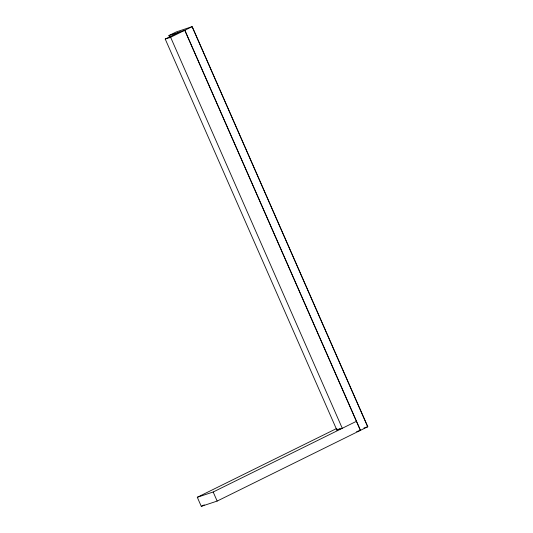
<?xml version="1.0" encoding="UTF-8"?>
<svg xmlns="http://www.w3.org/2000/svg" width="533" height="533" viewBox="0 0 533 533"><rect width="100%" height="100%" fill="white"/><g stroke="black" fill="none" stroke-linecap="round" stroke-linejoin="round"><path stroke-width="0.8" d="M169.907 37.843L168.908 35.558L176.223 31.947L192.146 26.65L367.77 426.74L217.158 501.073L201.281 506.35L197.303 497.282L336.869 428.399M165.23 39.062L170.627 37.27L342.273 428.285L336.876 430.084L165.23 39.062L179.428 32.053M170.627 37.27L192.146 26.65L367.723 426.753M336.876 430.084L339.714 428.685M197.303 497.282L213.18 491.999L356.477 421.283M201.281 506.35L204.272 504.878M168.908 35.558L184.831 30.261L360.455 430.351L356.63 431.623M363.946 428.012L367.77 426.74M184.778 30.274L360.408 430.364M213.18 491.999L217.158 501.073"/></g></svg>
